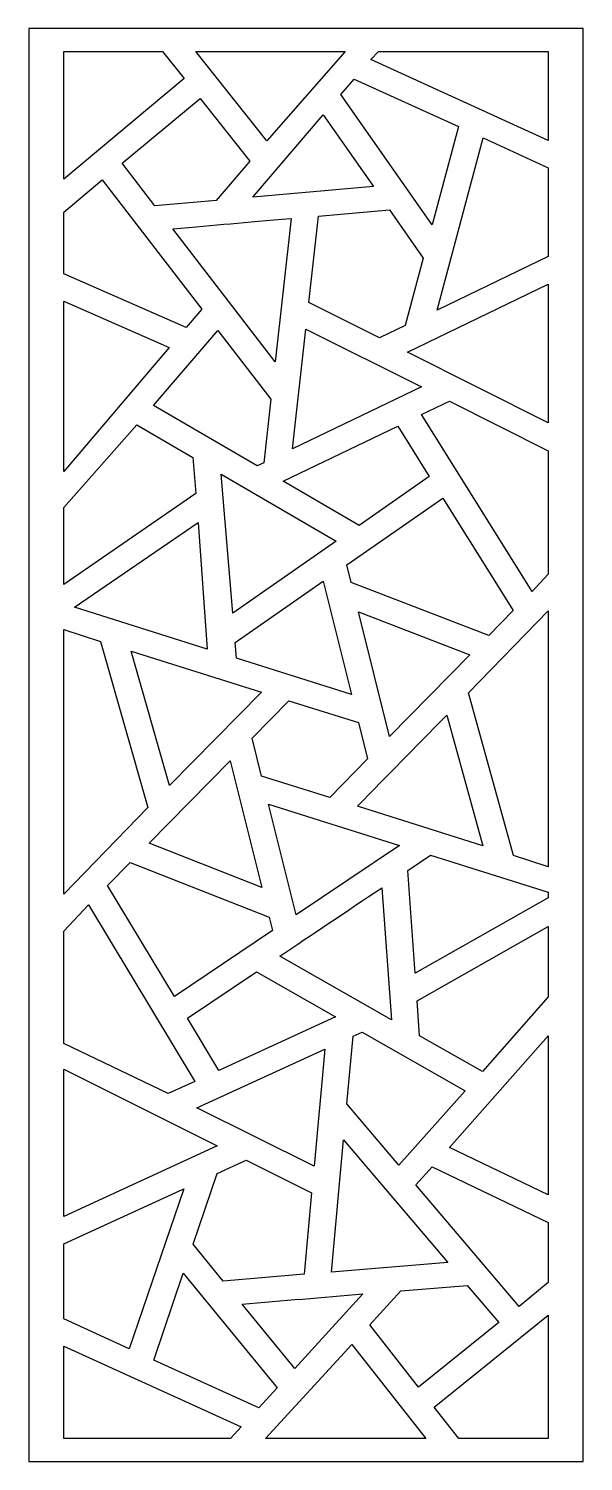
# Model space of a CAD drawing. Header units: centimetres. Extents: x -19 to -12, y -9 to 9.
import ezdxf

# ---------------------------------------------------------------- set-up
doc = ezdxf.new("R2010")
doc.units = ezdxf.units.CM
doc.header["$MEASUREMENT"] = 0
doc.layers.add('layer 1', color=7, linetype='Continuous')

msp = doc.modelspace()

# ---------------------------------------------------------------- linework, layer by layer
at = {"layer": 'layer 1', "color": 250}
for points, knots in [([(-18.98168, 9.00077), (-16.71428, 9.00077), (-14.28189, 9.00077), (-12.0177, 9.00077), (-12.0177, 9.00077), (-12.0177, 2.85675), (-12.0177, -2.10394), (-12.0177, -9.00021), (-12.0177, -9.00021), (-14.2852, -9.00021), (-16.71776, -9.00021), (-18.98168, -9.00021), (-18.98168, -9.00021), (-18.98168, -2.99987), (-18.98168, 3.00047), (-18.98168, 9.00077)], [0, 0, 0, 0, 0.2, 0.2, 0.2, 0.2, 0.4, 0.4, 0.4, 0.4, 0.6, 0.6, 0.6, 0.6, 1, 1, 1, 1]), ([(-18.53998, 7.11161), (-18.53998, 7.11161), (-17.0297, 8.37365), (-17.0297, 8.37365), (-17.0297, 8.37365), (-17.0297, 8.37365), (-17.30104, 8.71539), (-17.30104, 8.71539), (-17.30104, 8.71539), (-17.30104, 8.71539), (-18.53998, 8.71539), (-18.53998, 8.71539), (-18.53998, 8.71539), (-18.53998, 8.71539), (-18.53998, 7.11161), (-18.53998, 7.11161)], [0, 0, 0, 0, 0.2, 0.2, 0.2, 0.2, 0.4, 0.4, 0.4, 0.4, 0.6, 0.6, 0.6, 0.6, 1, 1, 1, 1]), ([(-16.8833, 8.71539), (-16.8833, 8.71539), (-15.99008, 7.5904), (-15.99008, 7.5904), (-15.99008, 7.5904), (-15.99008, 7.5904), (-15.00968, 8.71539), (-15.00968, 8.71539), (-15.00968, 8.71539), (-15.00968, 8.71539), (-16.8833, 8.71539), (-16.8833, 8.71539)], [0, 0, 0, 0, 0.25, 0.25, 0.25, 0.25, 0.5, 0.5, 0.5, 0.5, 1, 1, 1, 1]), ([(-14.68505, 8.61513), (-14.68505, 8.61513), (-12.4594, 7.59486), (-12.4594, 7.59486), (-12.4594, 7.59486), (-12.4594, 7.59486), (-12.4594, 8.71539), (-12.4594, 8.71539), (-12.4594, 8.71539), (-12.4594, 8.71539), (-14.58785, 8.71539), (-14.58785, 8.71539), (-14.58785, 8.71539), (-14.58785, 8.71539), (-14.68505, 8.61513), (-14.68505, 8.61513)], [0, 0, 0, 0, 0.2, 0.2, 0.2, 0.2, 0.4, 0.4, 0.4, 0.4, 0.6, 0.6, 0.6, 0.6, 1, 1, 1, 1]), ([(-15.06176, 8.17448), (-15.06176, 8.17448), (-13.91587, 6.5339), (-13.91587, 6.5339), (-13.91587, 6.5339), (-13.91587, 6.5339), (-13.58532, 7.76956), (-13.58532, 7.76956), (-13.58532, 7.76956), (-13.58532, 7.76956), (-14.89667, 8.36759), (-14.89667, 8.36759), (-14.89667, 8.36759), (-14.89667, 8.36759), (-15.06176, 8.17448), (-15.06176, 8.17448)], [0, 0, 0, 0, 0.2, 0.2, 0.2, 0.2, 0.4, 0.4, 0.4, 0.4, 0.6, 0.6, 0.6, 0.6, 1, 1, 1, 1]), ([(-17.39591, 6.77596), (-17.39591, 6.77596), (-16.62908, 6.84295), (-16.62908, 6.84295), (-16.62908, 6.84295), (-16.62908, 6.84295), (-16.20667, 7.33705), (-16.20667, 7.33705), (-16.20667, 7.33705), (-16.20667, 7.33705), (-16.83028, 8.12249), (-16.83028, 8.12249), (-16.83028, 8.12249), (-16.83028, 8.12249), (-17.80784, 7.31182), (-17.80784, 7.31182), (-17.80784, 7.31182), (-17.80784, 7.31182), (-17.39591, 6.77596), (-17.39591, 6.77596)], [0, 0, 0, 0, 0.16666667, 0.16666667, 0.16666667, 0.16666667, 0.33333333, 0.33333333, 0.33333333, 0.33333333, 0.5, 0.5, 0.5, 0.5, 0.66666667, 0.66666667, 0.66666667, 0.66666667, 1, 1, 1, 1]), ([(-16.16547, 6.88345), (-16.16547, 6.88345), (-14.65362, 7.01553), (-14.65362, 7.01553), (-14.65362, 7.01553), (-14.65362, 7.01553), (-15.28264, 7.91612), (-15.28264, 7.91612), (-15.28264, 7.91612), (-15.28264, 7.91612), (-16.16547, 6.88345), (-16.16547, 6.88345)], [0, 0, 0, 0, 0.25, 0.25, 0.25, 0.25, 0.5, 0.5, 0.5, 0.5, 1, 1, 1, 1]), ([(-12.4594, 7.2508), (-12.4594, 7.2508), (-13.27433, 7.62774), (-13.27433, 7.62774), (-13.27433, 7.62774), (-13.27433, 7.62774), (-13.85331, 5.46347), (-13.85331, 5.46347), (-13.85331, 5.46347), (-13.85331, 5.46347), (-12.4594, 6.1387), (-12.4594, 6.1387), (-12.4594, 6.1387), (-12.4594, 6.1387), (-12.4594, 7.2508), (-12.4594, 7.2508)], [0, 0, 0, 0, 0.2, 0.2, 0.2, 0.2, 0.4, 0.4, 0.4, 0.4, 0.6, 0.6, 0.6, 0.6, 1, 1, 1, 1]), ([(-18.53998, 5.91889), (-18.53998, 5.91889), (-17.00547, 5.24411), (-17.00547, 5.24411), (-17.00547, 5.24411), (-17.00547, 5.24411), (-16.80858, 5.47431), (-16.80858, 5.47431), (-16.80858, 5.47431), (-16.80858, 5.47431), (-18.06022, 7.10252), (-18.06022, 7.10252), (-18.06022, 7.10252), (-18.06022, 7.10252), (-18.53998, 6.69504), (-18.53998, 6.69504), (-18.53998, 6.69504), (-18.53998, 6.69504), (-18.53998, 5.91889), (-18.53998, 5.91889)], [0, 0, 0, 0, 0.16666667, 0.16666667, 0.16666667, 0.16666667, 0.33333333, 0.33333333, 0.33333333, 0.33333333, 0.5, 0.5, 0.5, 0.5, 0.66666667, 0.66666667, 0.66666667, 0.66666667, 1, 1, 1, 1]), ([(-14.57878, 5.11494), (-14.57878, 5.11494), (-14.25367, 5.27113), (-14.25367, 5.27113), (-14.25367, 5.27113), (-14.25367, 5.27113), (-14.02701, 6.11842), (-14.02701, 6.11842), (-14.02701, 6.11842), (-14.02701, 6.11842), (-14.45035, 6.72452), (-14.45035, 6.72452), (-14.45035, 6.72452), (-14.45035, 6.72452), (-15.34372, 6.64647), (-15.34372, 6.64647), (-15.34372, 6.64647), (-15.34372, 6.64647), (-15.46499, 5.55935), (-15.46499, 5.55935), (-15.46499, 5.55935), (-15.46499, 5.55935), (-14.57878, 5.11494), (-14.57878, 5.11494)], [0, 0, 0, 0, 0.14285714, 0.14285714, 0.14285714, 0.14285714, 0.28571429, 0.28571429, 0.28571429, 0.28571429, 0.42857143, 0.42857143, 0.42857143, 0.42857143, 0.57142857, 0.57142857, 0.57142857, 0.57142857, 0.71428571, 0.71428571, 0.71428571, 0.71428571, 1, 1, 1, 1]), ([(-15.8888, 4.8154), (-15.8888, 4.8154), (-15.6879, 6.6164), (-15.6879, 6.6164), (-15.6879, 6.6164), (-16.29226, 6.5636), (-16.61255, 6.53561), (-17.17349, 6.48661), (-17.17349, 6.48661), (-17.17349, 6.48661), (-15.8888, 4.8154), (-15.8888, 4.8154)], [0, 0, 0, 0, 0.25, 0.25, 0.25, 0.25, 0.5, 0.5, 0.5, 0.5, 1, 1, 1, 1]), ([(-12.4594, 5.79085), (-12.4594, 5.79085), (-14.22452, 4.9373), (-14.22452, 4.9373), (-14.22452, 4.9373), (-14.22452, 4.9373), (-12.4594, 4.04634), (-12.4594, 4.04634), (-12.4594, 4.04634), (-12.4594, 4.04634), (-12.4594, 5.79085), (-12.4594, 5.79085)], [0, 0, 0, 0, 0.25, 0.25, 0.25, 0.25, 0.5, 0.5, 0.5, 0.5, 1, 1, 1, 1]), ([(-18.53998, 3.4364), (-18.53998, 3.4364), (-17.21792, 4.99571), (-17.21792, 4.99571), (-17.21792, 4.99571), (-17.21792, 4.99571), (-18.53998, 5.57778), (-18.53998, 5.57778), (-18.53998, 5.57778), (-18.53998, 5.57778), (-18.53998, 3.4364), (-18.53998, 3.4364)], [0, 0, 0, 0, 0.25, 0.25, 0.25, 0.25, 0.5, 0.5, 0.5, 0.5, 1, 1, 1, 1]), ([(-14.05041, 4.49874), (-14.05041, 4.49874), (-15.5021, 5.22671), (-15.5021, 5.22671), (-15.5021, 5.22671), (-15.5021, 5.22671), (-15.6701, 3.72062), (-15.6701, 3.72062), (-15.6701, 3.72062), (-15.6701, 3.72062), (-14.05041, 4.49874), (-14.05041, 4.49874)], [0, 0, 0, 0, 0.25, 0.25, 0.25, 0.25, 0.5, 0.5, 0.5, 0.5, 1, 1, 1, 1]), ([(-16.60549, 5.21011), (-16.60549, 5.21011), (-17.41332, 4.26563), (-17.41332, 4.26563), (-17.41332, 4.26563), (-17.41332, 4.26563), (-16.11468, 3.50704), (-16.11468, 3.50704), (-16.11468, 3.50704), (-16.11468, 3.50704), (-16.03022, 3.54761), (-16.03022, 3.54761), (-16.03022, 3.54761), (-16.03022, 3.54761), (-15.94117, 4.34592), (-15.94117, 4.34592), (-15.94117, 4.34592), (-15.94117, 4.34592), (-16.60549, 5.21011), (-16.60549, 5.21011)], [0, 0, 0, 0, 0.16666667, 0.16666667, 0.16666667, 0.16666667, 0.33333333, 0.33333333, 0.33333333, 0.33333333, 0.5, 0.5, 0.5, 0.5, 0.66666667, 0.66666667, 0.66666667, 0.66666667, 1, 1, 1, 1]), ([(-12.4594, 3.69509), (-12.4594, 3.69509), (-13.69613, 4.32108), (-13.69613, 4.32108), (-13.69613, 4.32108), (-13.69613, 4.32108), (-14.04879, 4.15166), (-14.04879, 4.15166), (-14.04879, 4.15166), (-14.04879, 4.15166), (-12.6609, 1.93092), (-12.6609, 1.93092), (-12.6609, 1.93092), (-12.6609, 1.93092), (-12.4594, 2.14825), (-12.4594, 2.14825), (-12.4594, 2.14825), (-12.4594, 2.14825), (-12.4594, 3.69509), (-12.4594, 3.69509)], [0, 0, 0, 0, 0.16666667, 0.16666667, 0.16666667, 0.16666667, 0.33333333, 0.33333333, 0.33333333, 0.33333333, 0.5, 0.5, 0.5, 0.5, 0.66666667, 0.66666667, 0.66666667, 0.66666667, 1, 1, 1, 1]), ([(-18.53998, 2.01793), (-18.53998, 2.01793), (-16.88351, 3.15843), (-16.88351, 3.15843), (-16.88351, 3.15843), (-16.88351, 3.15843), (-16.92122, 3.6126), (-16.92122, 3.6126), (-16.92122, 3.6126), (-16.92122, 3.6126), (-17.62183, 4.02185), (-17.62183, 4.02185), (-17.62183, 4.02185), (-17.62183, 4.02185), (-18.53998, 2.98416), (-18.53998, 2.98416), (-18.53998, 2.98416), (-18.53998, 2.98416), (-18.53998, 2.01793), (-18.53998, 2.01793)], [0, 0, 0, 0, 0.16666667, 0.16666667, 0.16666667, 0.16666667, 0.33333333, 0.33333333, 0.33333333, 0.33333333, 0.5, 0.5, 0.5, 0.5, 0.66666667, 0.66666667, 0.66666667, 0.66666667, 1, 1, 1, 1]), ([(-13.95216, 3.3735), (-13.95216, 3.3735), (-14.34851, 4.00768), (-14.34851, 4.00768), (-14.34851, 4.00768), (-14.34851, 4.00768), (-15.78794, 3.31617), (-15.78794, 3.31617), (-15.78794, 3.31617), (-15.78794, 3.31617), (-14.83421, 2.75906), (-14.83421, 2.75906), (-14.83421, 2.75906), (-14.83421, 2.75906), (-13.95216, 3.3735), (-13.95216, 3.3735)], [0, 0, 0, 0, 0.2, 0.2, 0.2, 0.2, 0.4, 0.4, 0.4, 0.4, 0.6, 0.6, 0.6, 0.6, 1, 1, 1, 1]), ([(-16.41862, 1.65533), (-16.41862, 1.65533), (-15.11965, 2.56022), (-15.11965, 2.56022), (-15.11965, 2.56022), (-15.11965, 2.56022), (-16.56383, 3.40383), (-16.56383, 3.40383), (-16.56383, 3.40383), (-16.56383, 3.40383), (-16.41862, 1.65533), (-16.41862, 1.65533)], [0, 0, 0, 0, 0.25, 0.25, 0.25, 0.25, 0.5, 0.5, 0.5, 0.5, 1, 1, 1, 1]), ([(-12.89889, 1.68822), (-12.89889, 1.68822), (-13.78338, 3.10345), (-13.78338, 3.10345), (-13.78338, 3.10345), (-13.78338, 3.10345), (-14.98903, 2.26359), (-14.98903, 2.26359), (-14.98903, 2.26359), (-14.98903, 2.26359), (-14.93331, 2.041), (-14.93331, 2.041), (-14.93331, 2.041), (-14.93331, 2.041), (-13.20619, 1.37482), (-13.20619, 1.37482), (-13.20619, 1.37482), (-13.20619, 1.37482), (-12.89889, 1.68822), (-12.89889, 1.68822)], [0, 0, 0, 0, 0.16666667, 0.16666667, 0.16666667, 0.16666667, 0.33333333, 0.33333333, 0.33333333, 0.33333333, 0.5, 0.5, 0.5, 0.5, 0.66666667, 0.66666667, 0.66666667, 0.66666667, 1, 1, 1, 1]), ([(-16.74008, 1.20448), (-16.74008, 1.20448), (-16.85325, 2.79412), (-16.85325, 2.79412), (-16.85325, 2.79412), (-16.85325, 2.79412), (-18.40699, 1.73182), (-18.40699, 1.73182), (-18.40699, 1.73182), (-18.40699, 1.73182), (-16.74008, 1.20448), (-16.74008, 1.20448)], [0, 0, 0, 0, 0.25, 0.25, 0.25, 0.25, 0.5, 0.5, 0.5, 0.5, 1, 1, 1, 1]), ([(-14.92898, 0.63479), (-14.92898, 0.63479), (-15.28512, 2.05733), (-15.28512, 2.05733), (-15.28512, 2.05733), (-15.28512, 2.05733), (-16.38819, 1.28892), (-16.38819, 1.28892), (-16.38819, 1.28892), (-16.38819, 1.28892), (-16.37166, 1.08983), (-16.37166, 1.08983), (-16.37166, 1.08983), (-16.37166, 1.08983), (-14.92898, 0.63479), (-14.92898, 0.63479)], [0, 0, 0, 0, 0.2, 0.2, 0.2, 0.2, 0.4, 0.4, 0.4, 0.4, 0.6, 0.6, 0.6, 0.6, 1, 1, 1, 1]), ([(-13.44377, 1.13254), (-13.44377, 1.13254), (-14.84078, 1.67139), (-14.84078, 1.67139), (-14.84078, 1.67139), (-14.84078, 1.67139), (-14.44921, 0.10718), (-14.44921, 0.10718), (-14.44921, 0.10718), (-14.44921, 0.10718), (-13.44377, 1.13254), (-13.44377, 1.13254)], [0, 0, 0, 0, 0.25, 0.25, 0.25, 0.25, 0.5, 0.5, 0.5, 0.5, 1, 1, 1, 1]), ([(-12.4594, 1.68561), (-12.4594, 1.68561), (-13.45888, 0.65449), (-13.45888, 0.65449), (-13.45888, 0.65449), (-13.45888, 0.65449), (-12.89462, -1.38756), (-12.89462, -1.38756), (-12.89462, -1.38756), (-12.89462, -1.38756), (-12.4594, -1.52849), (-12.4594, -1.52849), (-12.4594, -1.52849), (-12.4594, -1.52849), (-12.4594, 1.68561), (-12.4594, 1.68561)], [0, 0, 0, 0, 0.2, 0.2, 0.2, 0.2, 0.4, 0.4, 0.4, 0.4, 0.6, 0.6, 0.6, 0.6, 1, 1, 1, 1]), ([(-18.53998, -1.87491), (-18.53998, -1.87491), (-17.48486, -0.78704), (-17.48486, -0.78704), (-17.48486, -0.78704), (-17.48486, -0.78704), (-18.07792, 1.30264), (-18.07792, 1.30264), (-18.07792, 1.30264), (-18.07792, 1.30264), (-18.53998, 1.45204), (-18.53998, 1.45204), (-18.53998, 1.45204), (-18.53998, 1.45204), (-18.53998, -1.87491), (-18.53998, -1.87491)], [0, 0, 0, 0, 0.2, 0.2, 0.2, 0.2, 0.4, 0.4, 0.4, 0.4, 0.6, 0.6, 0.6, 0.6, 1, 1, 1, 1]), ([(-17.21331, -0.51012), (-17.21331, -0.51012), (-16.05993, 0.66612), (-16.05993, 0.66612), (-16.05993, 0.66612), (-16.05993, 0.66612), (-17.69333, 1.18133), (-17.69333, 1.18133), (-17.69333, 1.18133), (-17.69333, 1.18133), (-17.21331, -0.51012), (-17.21331, -0.51012)], [0, 0, 0, 0, 0.25, 0.25, 0.25, 0.25, 0.5, 0.5, 0.5, 0.5, 1, 1, 1, 1]), ([(-16.0575, -0.38992), (-16.0575, -0.38992), (-15.20143, -0.65995), (-15.20143, -0.65995), (-15.20143, -0.65995), (-15.20143, -0.65995), (-14.72618, -0.17528), (-14.72618, -0.17528), (-14.72618, -0.17528), (-14.72618, -0.17528), (-14.84053, 0.2815), (-14.84053, 0.2815), (-14.84053, 0.2815), (-14.84053, 0.2815), (-15.71343, 0.55683), (-15.71343, 0.55683), (-15.71343, 0.55683), (-15.71343, 0.55683), (-16.17633, 0.08476), (-16.17633, 0.08476), (-16.17633, 0.08476), (-16.17633, 0.08476), (-16.0575, -0.38992), (-16.0575, -0.38992)], [0, 0, 0, 0, 0.14285714, 0.14285714, 0.14285714, 0.14285714, 0.28571429, 0.28571429, 0.28571429, 0.28571429, 0.42857143, 0.42857143, 0.42857143, 0.42857143, 0.57142857, 0.57142857, 0.57142857, 0.57142857, 0.71428571, 0.71428571, 0.71428571, 0.71428571, 1, 1, 1, 1]), ([(-13.73153, 0.37645), (-14.1703, -0.07102), (-14.44442, -0.35057), (-14.85495, -0.76923), (-14.85495, -0.76923), (-14.85495, -0.76923), (-13.27747, -1.2668), (-13.27747, -1.2668), (-13.27747, -1.2668), (-13.27747, -1.2668), (-13.73153, 0.37645), (-13.73153, 0.37645)], [0, 0, 0, 0, 0.25, 0.25, 0.25, 0.25, 0.5, 0.5, 0.5, 0.5, 1, 1, 1, 1]), ([(-16.0543, -1.79161), (-16.0543, -1.79161), (-16.45333, -0.19773), (-16.45333, -0.19773), (-16.45333, -0.19773), (-16.45333, -0.19773), (-17.46954, -1.23407), (-17.46954, -1.23407), (-17.46954, -1.23407), (-17.46954, -1.23407), (-16.0543, -1.79161), (-16.0543, -1.79161)], [0, 0, 0, 0, 0.25, 0.25, 0.25, 0.25, 0.5, 0.5, 0.5, 0.5, 1, 1, 1, 1]), ([(-14.32499, -1.26178), (-14.32499, -1.26178), (-15.96907, -0.7432), (-15.96907, -0.7432), (-15.96907, -0.7432), (-15.96907, -0.7432), (-15.62152, -2.13153), (-15.62152, -2.13153), (-15.62152, -2.13153), (-15.62152, -2.13153), (-14.32499, -1.26178), (-14.32499, -1.26178)], [0, 0, 0, 0, 0.25, 0.25, 0.25, 0.25, 0.5, 0.5, 0.5, 0.5, 1, 1, 1, 1]), ([(-12.4594, -1.84941), (-12.4594, -1.84941), (-13.93734, -1.38405), (-13.93734, -1.38405), (-13.93734, -1.38405), (-13.93734, -1.38405), (-14.22211, -1.57508), (-14.22211, -1.57508), (-14.22211, -1.57508), (-14.22211, -1.57508), (-14.12941, -2.86446), (-14.12941, -2.86446), (-14.12941, -2.86446), (-14.12941, -2.86446), (-12.4594, -1.91804), (-12.4594, -1.91804), (-12.4594, -1.91804), (-12.4594, -1.91804), (-12.4594, -1.84941), (-12.4594, -1.84941)], [0, 0, 0, 0, 0.16666667, 0.16666667, 0.16666667, 0.16666667, 0.33333333, 0.33333333, 0.33333333, 0.33333333, 0.5, 0.5, 0.5, 0.5, 0.66666667, 0.66666667, 0.66666667, 0.66666667, 1, 1, 1, 1]), ([(-17.15279, -3.15877), (-17.15279, -3.15877), (-15.9192, -2.33124), (-15.9192, -2.33124), (-15.9192, -2.33124), (-15.9192, -2.33124), (-15.96125, -2.16328), (-15.96125, -2.16328), (-15.96125, -2.16328), (-15.96125, -2.16328), (-17.70651, -1.47572), (-17.70651, -1.47572), (-17.70651, -1.47572), (-17.70651, -1.47572), (-17.99016, -1.765), (-17.99016, -1.765), (-17.99016, -1.765), (-17.99016, -1.765), (-17.15279, -3.15877), (-17.15279, -3.15877)], [0, 0, 0, 0, 0.16666667, 0.16666667, 0.16666667, 0.16666667, 0.33333333, 0.33333333, 0.33333333, 0.33333333, 0.5, 0.5, 0.5, 0.5, 0.66666667, 0.66666667, 0.66666667, 0.66666667, 1, 1, 1, 1]), ([(-14.4269, -3.45216), (-14.4269, -3.45216), (-14.54621, -1.79251), (-14.54621, -1.79251), (-14.54621, -1.79251), (-15.0181, -2.10906), (-15.42578, -2.38256), (-15.82989, -2.65364), (-15.82989, -2.65364), (-15.82989, -2.65364), (-14.4269, -3.45216), (-14.4269, -3.45216)], [0, 0, 0, 0, 0.25, 0.25, 0.25, 0.25, 0.5, 0.5, 0.5, 0.5, 1, 1, 1, 1]), ([(-18.53998, -3.75104), (-18.53998, -3.75104), (-17.23202, -4.37937), (-17.23202, -4.37937), (-17.23202, -4.37937), (-17.23202, -4.37937), (-16.89754, -4.22621), (-16.89754, -4.22621), (-16.89754, -4.22621), (-16.89754, -4.22621), (-18.22959, -2.00916), (-18.22959, -2.00916), (-18.22959, -2.00916), (-18.22959, -2.00916), (-18.53998, -2.33754), (-18.53998, -2.33754), (-18.53998, -2.33754), (-18.53998, -2.33754), (-18.53998, -3.75104), (-18.53998, -3.75104)], [0, 0, 0, 0, 0.16666667, 0.16666667, 0.16666667, 0.16666667, 0.33333333, 0.33333333, 0.33333333, 0.33333333, 0.5, 0.5, 0.5, 0.5, 0.66666667, 0.66666667, 0.66666667, 0.66666667, 1, 1, 1, 1]), ([(-12.4594, -2.27968), (-12.4594, -2.27968), (-14.10443, -3.21205), (-14.10443, -3.21205), (-14.10443, -3.21205), (-14.10443, -3.21205), (-14.07267, -3.65377), (-14.07267, -3.65377), (-14.07267, -3.65377), (-14.07267, -3.65377), (-13.28461, -4.10229), (-13.28461, -4.10229), (-13.28461, -4.10229), (-13.28461, -4.10229), (-12.4594, -3.16392), (-12.4594, -3.16392), (-12.4594, -3.16392), (-12.4594, -3.16392), (-12.4594, -2.27968), (-12.4594, -2.27968)], [0, 0, 0, 0, 0.16666667, 0.16666667, 0.16666667, 0.16666667, 0.33333333, 0.33333333, 0.33333333, 0.33333333, 0.5, 0.5, 0.5, 0.5, 0.66666667, 0.66666667, 0.66666667, 0.66666667, 1, 1, 1, 1]), ([(-15.12807, -3.41595), (-15.12807, -3.41595), (-16.12252, -2.84995), (-16.12252, -2.84995), (-16.12252, -2.84995), (-16.12252, -2.84995), (-16.98907, -3.43126), (-16.98907, -3.43126), (-16.98907, -3.43126), (-16.98907, -3.43126), (-16.59477, -4.08756), (-16.59477, -4.08756), (-16.59477, -4.08756), (-16.59477, -4.08756), (-15.12807, -3.41595), (-15.12807, -3.41595)], [0, 0, 0, 0, 0.2, 0.2, 0.2, 0.2, 0.4, 0.4, 0.4, 0.4, 0.6, 0.6, 0.6, 0.6, 1, 1, 1, 1]), ([(-14.33229, -5.27711), (-14.33229, -5.27711), (-13.49926, -4.34299), (-13.49926, -4.34299), (-13.49926, -4.34299), (-13.49926, -4.34299), (-14.79292, -3.6067), (-14.79292, -3.6067), (-14.79292, -3.6067), (-14.79292, -3.6067), (-14.90827, -3.65953), (-14.90827, -3.65953), (-14.90827, -3.65953), (-14.90827, -3.65953), (-14.98619, -4.50731), (-14.98619, -4.50731), (-14.98619, -4.50731), (-14.98619, -4.50731), (-14.33229, -5.27711), (-14.33229, -5.27711)], [0, 0, 0, 0, 0.16666667, 0.16666667, 0.16666667, 0.16666667, 0.33333333, 0.33333333, 0.33333333, 0.33333333, 0.5, 0.5, 0.5, 0.5, 0.66666667, 0.66666667, 0.66666667, 0.66666667, 1, 1, 1, 1]), ([(-12.4594, -3.65279), (-12.4594, -3.65279), (-13.69866, -5.05546), (-13.69866, -5.05546), (-13.69866, -5.05546), (-13.69866, -5.05546), (-12.4594, -5.65124), (-12.4594, -5.65124), (-12.4594, -5.65124), (-12.4594, -5.65124), (-12.4594, -3.65279), (-12.4594, -3.65279)], [0, 0, 0, 0, 0.25, 0.25, 0.25, 0.25, 0.5, 0.5, 0.5, 0.5, 1, 1, 1, 1]), ([(-16.87136, -4.55846), (-16.87136, -4.55846), (-15.39835, -5.28991), (-15.39835, -5.28991), (-15.39835, -5.28991), (-15.39835, -5.28991), (-15.26344, -3.82216), (-15.26344, -3.82216), (-15.26344, -3.82216), (-15.26344, -3.82216), (-16.87136, -4.55846), (-16.87136, -4.55846)], [0, 0, 0, 0, 0.25, 0.25, 0.25, 0.25, 0.5, 0.5, 0.5, 0.5, 1, 1, 1, 1]), ([(-18.53998, -5.9247), (-18.53998, -5.9247), (-16.61318, -5.03708), (-16.61318, -5.03708), (-16.61318, -5.03708), (-16.61318, -5.03708), (-18.53998, -4.07452), (-18.53998, -4.07452), (-18.53998, -4.07452), (-18.53998, -4.07452), (-18.53998, -5.9247), (-18.53998, -5.9247)], [0, 0, 0, 0, 0.25, 0.25, 0.25, 0.25, 0.5, 0.5, 0.5, 0.5, 1, 1, 1, 1]), ([(-15.02796, -4.96188), (-15.02796, -4.96188), (-15.18053, -6.62192), (-15.18053, -6.62192), (-15.18053, -6.62192), (-15.18053, -6.62192), (-13.72097, -6.5005), (-13.72097, -6.5005), (-13.72097, -6.5005), (-13.72097, -6.5005), (-15.02796, -4.96188), (-15.02796, -4.96188)], [0, 0, 0, 0, 0.25, 0.25, 0.25, 0.25, 0.5, 0.5, 0.5, 0.5, 1, 1, 1, 1]), ([(-15.5234, -6.65045), (-15.5234, -6.65045), (-15.42915, -5.62503), (-15.42915, -5.62503), (-15.42915, -5.62503), (-15.42915, -5.62503), (-16.25253, -5.21616), (-16.25253, -5.21616), (-16.25253, -5.21616), (-16.25253, -5.21616), (-16.61536, -5.38231), (-16.61536, -5.38231), (-16.61536, -5.38231), (-16.61536, -5.38231), (-16.91803, -6.27331), (-16.91803, -6.27331), (-16.91803, -6.27331), (-16.91803, -6.27331), (-16.53954, -6.73498), (-16.53954, -6.73498), (-16.53954, -6.73498), (-16.53954, -6.73498), (-15.5234, -6.65045), (-15.5234, -6.65045)], [0, 0, 0, 0, 0.14285714, 0.14285714, 0.14285714, 0.14285714, 0.28571429, 0.28571429, 0.28571429, 0.28571429, 0.42857143, 0.42857143, 0.42857143, 0.42857143, 0.57142857, 0.57142857, 0.57142857, 0.57142857, 0.71428571, 0.71428571, 0.71428571, 0.71428571, 1, 1, 1, 1]), ([(-12.4594, -5.9984), (-12.4594, -5.9984), (-13.91596, -5.29913), (-13.91596, -5.29913), (-13.91596, -5.29913), (-13.91596, -5.29913), (-14.1196, -5.52748), (-14.1196, -5.52748), (-14.1196, -5.52748), (-14.1196, -5.52748), (-12.82355, -7.05323), (-12.82355, -7.05323), (-12.82355, -7.05323), (-12.82355, -7.05323), (-12.4594, -6.75192), (-12.4594, -6.75192), (-12.4594, -6.75192), (-12.4594, -6.75192), (-12.4594, -5.9984), (-12.4594, -5.9984)], [0, 0, 0, 0, 0.16666667, 0.16666667, 0.16666667, 0.16666667, 0.33333333, 0.33333333, 0.33333333, 0.33333333, 0.5, 0.5, 0.5, 0.5, 0.66666667, 0.66666667, 0.66666667, 0.66666667, 1, 1, 1, 1]), ([(-18.53998, -7.20985), (-18.53998, -7.20985), (-17.71931, -7.58765), (-17.71931, -7.58765), (-17.71931, -7.58765), (-17.71931, -7.58765), (-17.03551, -5.5747), (-17.03551, -5.5747), (-17.03551, -5.5747), (-17.03551, -5.5747), (-18.53998, -6.26894), (-18.53998, -6.26894), (-18.53998, -6.26894), (-18.53998, -6.26894), (-18.53998, -7.20985), (-18.53998, -7.20985)], [0, 0, 0, 0, 0.2, 0.2, 0.2, 0.2, 0.4, 0.4, 0.4, 0.4, 0.6, 0.6, 0.6, 0.6, 1, 1, 1, 1]), ([(-16.0932, -8.32582), (-16.0932, -8.32582), (-15.86335, -8.07497), (-15.86335, -8.07497), (-15.86335, -8.07497), (-15.86335, -8.07497), (-17.04178, -6.63758), (-17.04178, -6.63758), (-17.04178, -6.63758), (-17.04178, -6.63758), (-17.41192, -7.72719), (-17.41192, -7.72719), (-17.41192, -7.72719), (-17.41192, -7.72719), (-16.0932, -8.32582), (-16.0932, -8.32582)], [0, 0, 0, 0, 0.2, 0.2, 0.2, 0.2, 0.4, 0.4, 0.4, 0.4, 0.6, 0.6, 0.6, 0.6, 1, 1, 1, 1]), ([(-14.08772, -8.06694), (-14.08772, -8.06694), (-13.07808, -7.25733), (-13.07808, -7.25733), (-13.07808, -7.25733), (-13.07808, -7.25733), (-13.47615, -6.78872), (-13.47615, -6.78872), (-13.47615, -6.78872), (-13.47615, -6.78872), (-14.30739, -6.85787), (-14.30739, -6.85787), (-14.30739, -6.85787), (-14.30739, -6.85787), (-14.69915, -7.28543), (-14.69915, -7.28543), (-14.69915, -7.28543), (-14.69915, -7.28543), (-14.08772, -8.06694), (-14.08772, -8.06694)], [0, 0, 0, 0, 0.16666667, 0.16666667, 0.16666667, 0.16666667, 0.33333333, 0.33333333, 0.33333333, 0.33333333, 0.5, 0.5, 0.5, 0.5, 0.66666667, 0.66666667, 0.66666667, 0.66666667, 1, 1, 1, 1]), ([(-14.78452, -6.89756), (-15.29002, -6.93961), (-15.79565, -6.98168), (-16.30271, -7.02386), (-16.30271, -7.02386), (-16.30271, -7.02386), (-15.64043, -7.83168), (-15.64043, -7.83168), (-15.64043, -7.83168), (-15.64043, -7.83168), (-14.78452, -6.89756), (-14.78452, -6.89756)], [0, 0, 0, 0, 0.25, 0.25, 0.25, 0.25, 0.5, 0.5, 0.5, 0.5, 1, 1, 1, 1]), ([(-12.4594, -7.16215), (-12.4594, -7.16215), (-13.89049, -8.31902), (-13.89049, -8.31902), (-13.89049, -8.31902), (-13.89049, -8.31902), (-13.58083, -8.71483), (-13.58083, -8.71483), (-13.58083, -8.71483), (-13.58083, -8.71483), (-12.4594, -8.71483), (-12.4594, -8.71483), (-12.4594, -8.71483), (-12.4594, -8.71483), (-12.4594, -7.16215), (-12.4594, -7.16215)], [0, 0, 0, 0, 0.2, 0.2, 0.2, 0.2, 0.4, 0.4, 0.4, 0.4, 0.6, 0.6, 0.6, 0.6, 1, 1, 1, 1]), ([(-16.44964, -8.71483), (-16.44964, -8.71483), (-16.31562, -8.56856), (-16.31562, -8.56856), (-16.31562, -8.56856), (-16.31562, -8.56856), (-18.53998, -7.55356), (-18.53998, -7.55356), (-18.53998, -7.55356), (-18.53998, -7.55356), (-18.53998, -8.71483), (-18.53998, -8.71483), (-18.53998, -8.71483), (-18.53998, -8.71483), (-16.44964, -8.71483), (-16.44964, -8.71483)], [0, 0, 0, 0, 0.2, 0.2, 0.2, 0.2, 0.4, 0.4, 0.4, 0.4, 0.6, 0.6, 0.6, 0.6, 1, 1, 1, 1]), ([(-13.99641, -8.71483), (-13.99641, -8.71483), (-14.92332, -7.53008), (-14.92332, -7.53008), (-14.92332, -7.53008), (-14.92332, -7.53008), (-16.00888, -8.71483), (-16.00888, -8.71483), (-16.00888, -8.71483), (-16.00888, -8.71483), (-13.99641, -8.71483), (-13.99641, -8.71483)], [0, 0, 0, 0, 0.25, 0.25, 0.25, 0.25, 0.5, 0.5, 0.5, 0.5, 1, 1, 1, 1])]:
    msp.add_open_spline(points, degree=3, knots=knots, dxfattribs=at)

doc.saveas('drawing.dxf')
